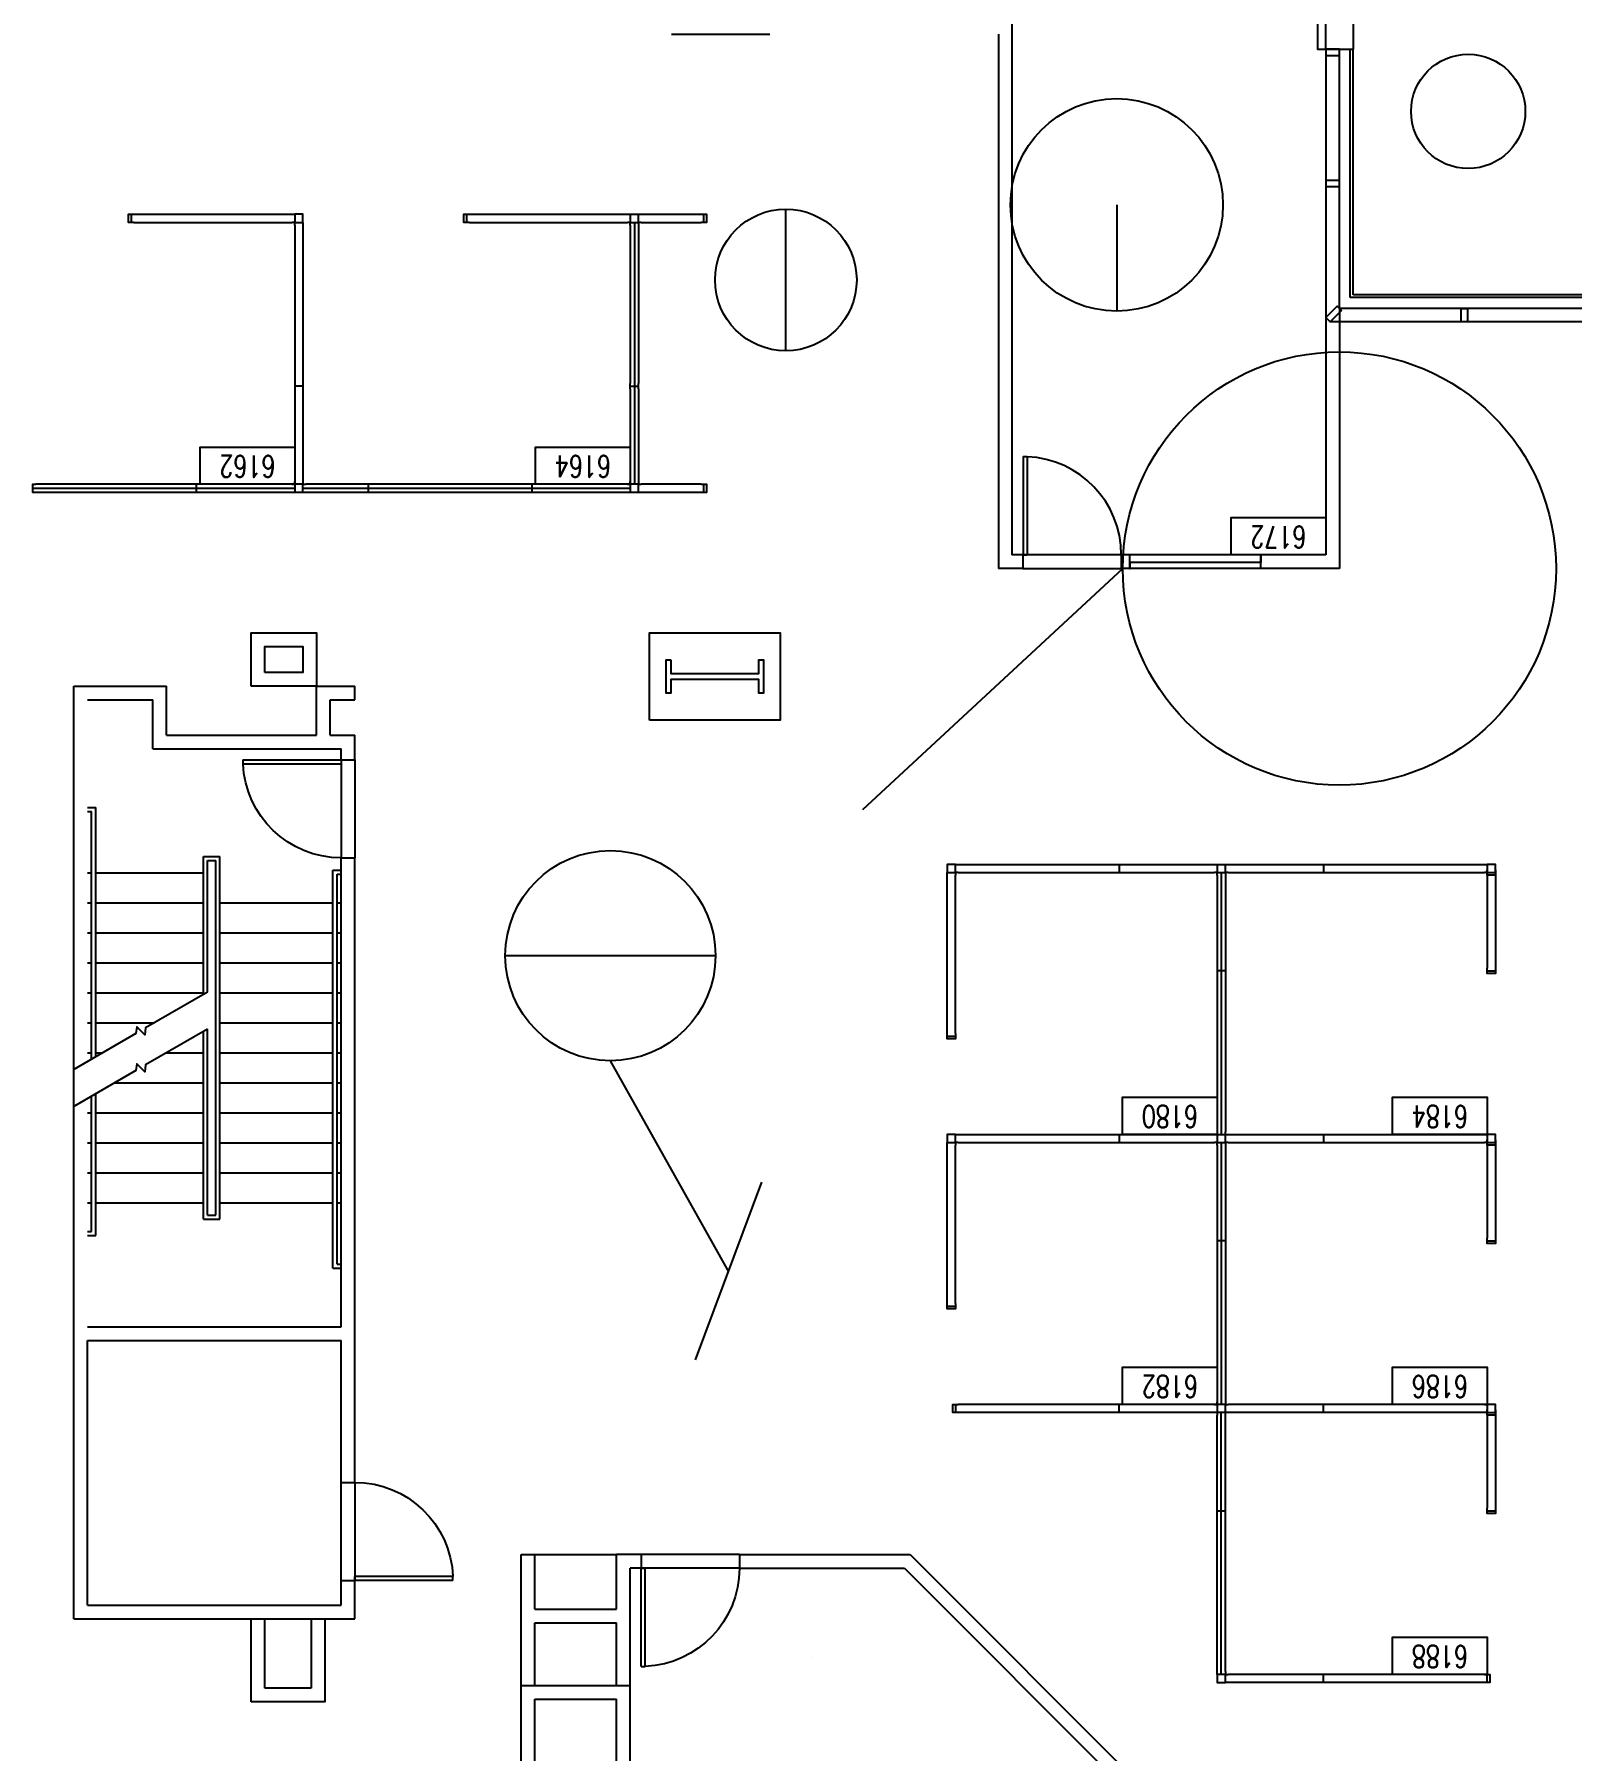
# Model space of a CAD drawing. Header units: millimetres. Extents: x 489553472 to 489553809, y 110504095 to 110504426.
# Drawn here: x 489553527.5 to 489553583.9, y 110504256.1 to 110504319.1 of the extents above; entities that cross this region are included whole.
import ezdxf
from ezdxf.enums import TextEntityAlignment as Align

# ---------------------------------------------------------------- set-up
doc = ezdxf.new("R2010")
doc.units = ezdxf.units.MM
for name, color, linetype in [('DIM', 3, 'Continuous'), ('E-B-CORE', 30, 'Continuous'), ('E-B-FURR', 6, 'Continuous'), ('E-B-GLAZ', 72, 'Continuous'), ('E-B-MULL', 8, 'Continuous'), ('E-B-SHEL', 2, 'Continuous'), ('E-C-HEAD', 5, 'Continuous'), ('E-F-DOOR', 3, 'Continuous'), ('E-F-SILL', 8, 'Continuous'), ('E-F-STAIR', 8, 'Continuous'), ('E-S-COLM', 8, 'Continuous'), ('PANELS_201', 6, 'Continuous'), ('RMNUM', 40, 'Continuous'), ('Y-1', 7, 'Continuous'), ('Y-3', 40, 'Continuous'), ('Z-1', 10, 'Continuous'), ('Z-2', 3, 'Continuous'), ('Z-3', 2, 'Continuous')]:
    doc.layers.add(name, color=color, linetype=linetype)
doc.styles.add('ROMANS', font='romans', dxfattribs={"width": 0.75, "height": 8})
doc.styles.get("Standard").update_dxf_attribs({"font": 'arial.ttf'})
doc.dimstyles.new('ISO-25', dxfattribs={"dimscale": 3, "dimtxt": 2.5, "dimasz": 2.5, "dimexe": 1.25, "dimexo": 0.625, "dimtad": 1, "dimdsep": 46, "dimtxsty": 'Standard', "dimcen": 2.5, "dimadec": 0, "dimazin": 0, "dimtfac": 1, "dimtmove": 0, "dimatfit": 3, "dimfxl": 0, "dimarcsym": 0})

# ---------------------------------------------------------------- blocks, each defined once
blk = doc.blocks.new('DR-36')
for p, q in [((0, 36), (0, 0)), ((0, 36), (1.5, 36)), ((1.5, 36), (1.5, 0)), ((0, 0), (1.5, 0))]:
    blk.add_line(p, q)
blk.add_arc((0, 0), 36, 0, 87.61406)
blk = doc.blocks.new('RMNUM')
at = {"layer": 'RMNUM'}
blk.add_lwpolyline([(-16.33354, 6.674702), (18.388073, 6.674702), (18.388073, -6.982766), (-16.33354, -6.982766), (-16.33354, 6.674702)], dxfattribs=at)
at = {"layer": 'RMNUM', "style": 'ROMANS', "width": 0.75}
blk.add_attdef('NUMBER', text='', height=8, dxfattribs=at).set_placement((1.027267, 0.114097), align=Align.MIDDLE_CENTER)
blk = doc.blocks.new('*D20')
at = {"layer": 'Defpoints', "color": 0, "transparency": 16777216}
for p in [(489553526.856, 110504401.545), (489553482.316, 110504115.512), (489553565.049, 110504115.512)]:
    blk.add_point(p, dxfattribs=at)
at = {"layer": 'DIM', "color": 0, "lineweight": -2, "transparency": 16777216}
for p, q in [((489553524.981, 110504401.545), (489553478.566, 110504401.545)), ((489553482.316, 110504394.045), (489553482.316, 110504123.012)), ((489553563.174, 110504115.512), (489553478.566, 110504115.512))]:
    blk.add_line(p, q, dxfattribs=at)
at = {"layer": 'DIM', "color": 0, "transparency": 16777216}
for points in [[(489553481.066, 110504394.045), (489553483.566, 110504394.045), (489553482.316, 110504401.545)], [(489553481.066, 110504123.012), (489553483.566, 110504123.012), (489553482.316, 110504115.512)]]:
    blk.add_solid(points, dxfattribs=at)
at = {"layer": 'DIM', "color": 0, "transparency": 16777216, "insert": (489553476.611, 110504258.529), "char_height": 7.5, "attachment_point": 5, "rotation": 90}
blk.add_mtext('288', dxfattribs=at)

msp = doc.modelspace()

# ---------------------------------------------------------------- linework, layer by layer
msp.add_line((489553556.0375989, 110504259.547062), (489553556.0375989, 110504259.547062))
at = {"layer": 'E-B-CORE'}
for p, q in [((489553528.9485221, 110504260.9623077), (489553528.9485221, 110504295.1623077)), ((489553528.9485221, 110504295.1623077), (489553532.3485221, 110504295.1623077)), ((489553529.4485221, 110504294.6623077), (489553531.8485221, 110504294.6623077)), ((489553531.8485221, 110504292.8623077), (489553531.8485221, 110504294.6623077)), ((489553532.3485221, 110504293.3623077), (489553532.3485221, 110504295.1623077)), ((489553537.8485221, 110504293.3623077), (489553537.8485221, 110504295.1623077)), ((489553537.8485221, 110504295.1623077), (489553539.2485221, 110504295.1623077)), ((489553538.3485221, 110504293.3623077), (489553538.3485221, 110504294.6623077)), ((489553538.3485221, 110504294.6623077), (489553539.2485221, 110504294.6623077)), ((489553539.2485221, 110504294.6623077), (489553539.2485221, 110504295.1623077)), ((489553531.8485221, 110504292.8623077), (489553538.7485221, 110504292.8623077)), ((489553532.3485221, 110504293.3623077), (489553537.8485221, 110504293.3623077)), ((489553538.3485221, 110504293.3623077), (489553539.2485221, 110504293.3623077)), ((489553538.7485221, 110504292.4623077), (489553538.7485221, 110504292.8623077)), ((489553539.2485221, 110504292.4623077), (489553539.2485221, 110504293.3623077)), ((489553538.7485221, 110504292.4623077), (489553539.2485221, 110504292.4623077)), ((489553538.7485221, 110504271.6623077), (489553538.7485221, 110504288.8623077)), ((489553538.7485221, 110504288.8623077), (489553539.2485221, 110504288.8623077)), ((489553539.2485221, 110504265.9623077), (489553539.2485221, 110504288.8623077)), ((489553529.4485221, 110504271.6623077), (489553538.7485221, 110504271.6623077)), ((489553529.4485221, 110504261.4623077), (489553529.4485221, 110504271.1623077)), ((489553529.4485221, 110504271.1623077), (489553538.7485221, 110504271.1623077)), ((489553538.7485221, 110504265.9623077), (489553538.7485221, 110504271.1623077)), ((489553538.7485221, 110504265.9623077), (489553539.2485221, 110504265.9623077)), ((489553538.7485221, 110504261.4623077), (489553538.7485221, 110504262.3623077)), ((489553538.7485221, 110504262.3623077), (489553539.2485221, 110504262.3623077)), ((489553539.2485221, 110504260.9623077), (489553539.2485221, 110504262.3623077)), ((489553529.4485221, 110504261.4623077), (489553538.7485221, 110504261.4623077)), ((489553528.9485221, 110504260.9623077), (489553539.2485221, 110504260.9623077)), ((489553545.3485221, 110504255.7123077), (489553545.3485221, 110504258.5123077)), ((489553545.3485221, 110504258.5123077), (489553549.3485221, 110504258.5123077)), ((489553549.3485221, 110504242.9123077), (489553549.3485221, 110504258.5123077)), ((489553545.8485221, 110504255.7123077), (489553545.8485221, 110504258.0123077)), ((489553545.8485221, 110504258.0123077), (489553548.8485221, 110504258.0123077)), ((489553548.8485221, 110504242.9123077), (489553548.8485221, 110504258.0123077))]:
    msp.add_line(p, q, dxfattribs=at)
for points in [[(489553535.4485221, 110504295.1623077), (489553535.4485221, 110504297.1123077), (489553537.8485221, 110504297.1123077), (489553537.8485221, 110504295.1623077)], [(489553535.9485221, 110504295.6623077), (489553535.9485221, 110504296.6123077), (489553537.3485221, 110504296.6123077), (489553537.3485221, 110504295.6623077)]]:
    msp.add_lwpolyline(points, close=True, dxfattribs=at)
at = {"layer": 'E-B-FURR'}
for p, q in [((489553563.3433888, 110504320.5123077), (489553563.3433888, 110504299.9721322)), ((489553562.8433888, 110504319.0602476), (489553562.8433888, 110504299.4721322)), ((489553574.8485221, 110504318.5123077), (489553574.8485221, 110504308.6714067)), ((489553574.8485221, 110504308.6714067), (489553574.8485221, 110504299.9721322)), ((489553584.8485221, 110504308.5123077), (489553575.0076211, 110504308.5123077)), ((489553575.3485221, 110504309.0123077), (489553575.3485221, 110504299.4721322)), ((489553563.7433888, 110504299.9721322), (489553563.3433888, 110504299.9721322)), ((489553563.7433888, 110504299.9721322), (489553563.7433888, 110504299.4721322)), ((489553574.8485221, 110504299.9721322), (489553567.3433888, 110504299.9721322)), ((489553567.3433888, 110504299.9721322), (489553567.3433888, 110504299.4721322)), ((489553563.7433888, 110504299.4721322), (489553562.8433888, 110504299.4721322)), ((489553575.3485221, 110504299.4721322), (489553567.3433888, 110504299.4721322)), ((489553545.3485221, 110504263.3123077), (489553545.8485221, 110504263.3123077)), ((489553545.3485221, 110504258.5123077), (489553545.3485221, 110504263.3123077)), ((489553545.8485221, 110504261.3123077), (489553545.8485221, 110504263.3123077)), ((489553549.7485221, 110504263.3123077), (489553548.8485221, 110504263.3123077)), ((489553548.8485221, 110504261.3123077), (489553548.8485221, 110504263.3123077)), ((489553549.7485221, 110504263.3123077), (489553549.7485221, 110504262.8123077)), ((489553553.3485221, 110504263.3123077), (489553559.6078029, 110504263.3123077)), ((489553553.3485221, 110504263.3123077), (489553553.3485221, 110504262.8123077)), ((489553559.6078029, 110504263.3123077), (489553573.8485221, 110504249.0715885)), ((489553549.3485221, 110504258.5123077), (489553549.3485221, 110504262.8123077)), ((489553549.7485221, 110504262.8123077), (489553549.3485221, 110504262.8123077)), ((489553553.3485221, 110504262.8123077), (489553559.4006961, 110504262.8123077)), ((489553559.4006961, 110504262.8123077), (489553569.5782545, 110504252.6347493)), ((489553545.8485221, 110504261.3123077), (489553548.8485221, 110504261.3123077)), ((489553535.9485221, 110504258.4123077), (489553535.9485221, 110504260.9692682)), ((489553537.6485221, 110504260.9692682), (489553537.6485221, 110504258.4123077)), ((489553545.8485221, 110504260.8123077), (489553548.8485221, 110504260.8123077)), ((489553545.8485221, 110504258.5123077), (489553545.8485221, 110504260.8123077)), ((489553548.8485221, 110504258.5123077), (489553548.8485221, 110504260.8123077)), ((489553537.6485221, 110504258.4123077), (489553535.9485221, 110504258.4123077))]:
    msp.add_line(p, q, dxfattribs=at)
for points in [[(489553572.8485221, 110504320.5123077), (489553572.8485221, 110504320.2123077), (489553574.5485221, 110504320.2123077), (489553574.5485221, 110504318.5123077), (489553574.8485221, 110504318.5123077)], [(489553538.1485221, 110504260.9623077), (489553538.1485221, 110504257.9123077), (489553535.4485221, 110504257.9123077)], [(489553535.4485221, 110504257.9123077), (489553535.4485221, 110504260.9623077)]]:
    msp.add_lwpolyline(points, dxfattribs=at)
msp.add_lwpolyline([(489553550.0485221, 110504293.9123077), (489553550.0485221, 110504297.1123077), (489553554.8485221, 110504297.1123077), (489553554.8485221, 110504293.9123077)], close=True, dxfattribs=at)
at = {"layer": 'E-B-GLAZ'}
for p, q in [((489553575.3485221, 110504309.0123077), (489553575.3485221, 110504318.5123077)), ((489553575.7485221, 110504309.4123077), (489553575.7485221, 110504318.5123077)), ((489553575.8485221, 110504309.5123077), (489553575.8485221, 110504318.5123077)), ((489553584.8485221, 110504309.4123077), (489553575.7485221, 110504309.4123077)), ((489553584.8485221, 110504309.5123077), (489553575.8485221, 110504309.5123077)), ((489553584.8485221, 110504309.0123077), (489553575.3485221, 110504309.0123077))]:
    msp.add_line(p, q, dxfattribs=at)
msp.add_lwpolyline([(489553572.4627324, 110504299.456315), (489553572.4627324, 110504299.956315), (489553572.4627324, 110504299.6924504), (489553567.6627324, 110504299.6924504), (489553567.6627324, 110504299.456315), (489553567.6627324, 110504299.956315)], dxfattribs=at)
at = {"layer": 'E-B-MULL'}
for points in [[(489553575.3485221, 110504318.5123077), (489553574.8485221, 110504318.5123077), (489553574.8485221, 110504318.2873077), (489553575.3485221, 110504318.2873077)], [(489553575.3485221, 110504313.7043572), (489553574.8485221, 110504313.7043572), (489553574.8485221, 110504313.4793572), (489553575.3485221, 110504313.4793572)], [(489553575.4280716, 110504308.9327582), (489553575.0076211, 110504308.5123077), (489553574.8485221, 110504308.6714067), (489553575.2689726, 110504309.0918572)], [(489553580.0405716, 110504309.0123077), (489553580.0405716, 110504308.5123077), (489553579.8155716, 110504308.5123077), (489553579.8155716, 110504309.0123077)]]:
    msp.add_lwpolyline(points, close=True, dxfattribs=at)
at = {"layer": 'E-B-SHEL'}
for p, q in [((489553574.8485221, 110504318.5123077), (489553574.8485221, 110504320.5123077)), ((489553575.8485221, 110504320.5123077), (489553575.8485221, 110504318.5123077)), ((489553574.8485221, 110504318.5123077), (489553575.8485221, 110504318.5123077))]:
    msp.add_line(p, q, dxfattribs=at)
at = {"layer": 'E-C-HEAD'}
for p, q in [((489553550.865133, 110504319.0598347), (489553554.465133, 110504319.0598347)), ((489553567.3433888, 110504299.9721322), (489553563.7433888, 110504299.9721322)), ((489553563.7433888, 110504299.4721322), (489553567.3433888, 110504299.4721322)), ((489553538.7485221, 110504292.4623077), (489553538.7485221, 110504288.8623077)), ((489553539.2485221, 110504292.4623077), (489553539.2485221, 110504288.8623077)), ((489553538.7485221, 110504262.3623077), (489553538.7485221, 110504265.9623077)), ((489553539.2485221, 110504265.9623077), (489553539.2485221, 110504262.3623077)), ((489553545.8485221, 110504263.3123077), (489553548.8485221, 110504263.3123077)), ((489553553.3485221, 110504263.3123077), (489553549.7485221, 110504263.3123077)), ((489553553.3485221, 110504262.8123077), (489553549.7485221, 110504262.8123077))]:
    msp.add_line(p, q, dxfattribs=at)
at = {"layer": 'E-F-SILL'}
msp.add_lwpolyline([(489553581.2978812, 110504309.4265078), (489553581.2978812, 110504309.4265078), (489553581.2978812, 110504309.4265078)], dxfattribs=at)
at = {"layer": 'E-F-STAIR'}
for p, q in [((489553529.4485221, 110504290.7123077), (489553529.7485221, 110504290.7123077)), ((489553529.4485221, 110504290.5623077), (489553529.5985221, 110504290.5623077)), ((489553529.5985221, 110504281.4818692), (489553529.5985221, 110504290.5623077)), ((489553529.7485221, 110504281.5684718), (489553529.7485221, 110504290.7123077)), ((489553533.6985221, 110504283.8490054), (489553533.6985221, 110504288.9123077)), ((489553533.6985221, 110504288.9123077), (489553534.2985221, 110504288.9123077)), ((489553533.8485221, 110504283.9356079), (489553533.8485221, 110504288.7623077)), ((489553533.8485221, 110504288.7623077), (489553534.1485221, 110504288.7623077)), ((489553534.1485221, 110504275.7623077), (489553534.1485221, 110504288.7623077)), ((489553534.2985221, 110504275.6123077), (489553534.2985221, 110504288.9123077)), ((489553538.4485221, 110504273.8123077), (489553538.4485221, 110504288.4123077)), ((489553538.4485221, 110504288.4123077), (489553538.7485221, 110504288.4123077)), ((489553529.4485221, 110504288.3123077), (489553529.5985221, 110504288.3123077)), ((489553529.7485221, 110504288.3123077), (489553533.6985221, 110504288.3123077)), ((489553538.5985221, 110504273.9623077), (489553538.5985221, 110504288.2623077)), ((489553538.5985221, 110504288.2623077), (489553538.7485221, 110504288.2623077)), ((489553529.4485221, 110504287.2123077), (489553529.5985221, 110504287.2123077)), ((489553529.7485221, 110504287.2123077), (489553533.6985221, 110504287.2123077)), ((489553534.2985221, 110504287.2123077), (489553538.4485221, 110504287.2123077)), ((489553538.5985221, 110504287.2123077), (489553538.7485221, 110504287.2123077)), ((489553529.4485221, 110504286.1123077), (489553529.5985221, 110504286.1123077)), ((489553529.7485221, 110504286.1123077), (489553533.6985221, 110504286.1123077)), ((489553534.2985221, 110504286.1123077), (489553538.4485221, 110504286.1123077)), ((489553538.5985221, 110504286.1123077), (489553538.7485221, 110504286.1123077)), ((489553529.4485221, 110504285.0123077), (489553529.5985221, 110504285.0123077)), ((489553529.7485221, 110504285.0123077), (489553533.6985221, 110504285.0123077)), ((489553534.2985221, 110504285.0123077), (489553538.4485221, 110504285.0123077)), ((489553538.5985221, 110504285.0123077), (489553538.7485221, 110504285.0123077)), ((489553529.4485221, 110504283.9123077), (489553529.5985221, 110504283.9123077)), ((489553529.7485221, 110504283.9123077), (489553533.6985221, 110504283.9123077)), ((489553534.2985221, 110504283.9123077), (489553538.4485221, 110504283.9123077)), ((489553538.5985221, 110504283.9123077), (489553538.7485221, 110504283.9123077)), ((489553529.4485221, 110504282.8123077), (489553529.5985221, 110504282.8123077)), ((489553529.7485221, 110504282.8123077), (489553531.9029091, 110504282.8123077)), ((489553534.2985221, 110504282.8123077), (489553538.4485221, 110504282.8123077)), ((489553538.5985221, 110504282.8123077), (489553538.7485221, 110504282.8123077)), ((489553533.6985221, 110504275.6123077), (489553533.6985221, 110504282.4923595)), ((489553533.8485221, 110504275.7623077), (489553533.8485221, 110504282.578962)), ((489553529.4485221, 110504281.7123077), (489553529.5985221, 110504281.7123077)), ((489553529.7485221, 110504281.7123077), (489553529.9976532, 110504281.7123077)), ((489553532.3474328, 110504281.7123077), (489553533.6985221, 110504281.7123077)), ((489553534.2985221, 110504281.7123077), (489553538.4485221, 110504281.7123077)), ((489553538.5985221, 110504281.7123077), (489553538.7485221, 110504281.7123077)), ((489553529.7485221, 110504275.0123077), (489553529.7485221, 110504280.2118259)), ((489553530.4421769, 110504280.6123077), (489553533.6985221, 110504280.6123077)), ((489553534.2985221, 110504280.6123077), (489553538.4485221, 110504280.6123077)), ((489553538.5985221, 110504280.6123077), (489553538.7485221, 110504280.6123077)), ((489553529.5985221, 110504275.1623077), (489553529.5985221, 110504280.1252234)), ((489553529.4485221, 110504279.5123077), (489553529.5985221, 110504279.5123077)), ((489553529.7485221, 110504279.5123077), (489553533.6985221, 110504279.5123077)), ((489553534.2985221, 110504279.5123077), (489553538.4485221, 110504279.5123077)), ((489553538.5985221, 110504279.5123077), (489553538.7485221, 110504279.5123077)), ((489553529.4485221, 110504278.4123077), (489553529.5985221, 110504278.4123077)), ((489553529.7485221, 110504278.4123077), (489553533.6985221, 110504278.4123077)), ((489553534.2985221, 110504278.4123077), (489553538.4485221, 110504278.4123077)), ((489553538.5985221, 110504278.4123077), (489553538.7485221, 110504278.4123077)), ((489553529.4485221, 110504277.3123077), (489553529.5985221, 110504277.3123077)), ((489553529.7485221, 110504277.3123077), (489553533.6985221, 110504277.3123077)), ((489553534.2985221, 110504277.3123077), (489553538.4485221, 110504277.3123077)), ((489553538.5985221, 110504277.3123077), (489553538.7485221, 110504277.3123077)), ((489553529.4485221, 110504276.2123077), (489553529.5985221, 110504276.2123077)), ((489553529.7485221, 110504276.2123077), (489553533.6985221, 110504276.2123077)), ((489553533.8485221, 110504275.7623077), (489553534.1485221, 110504275.7623077)), ((489553534.2985221, 110504276.2123077), (489553538.4485221, 110504276.2123077)), ((489553538.5985221, 110504276.2123077), (489553538.7485221, 110504276.2123077)), ((489553529.4485221, 110504275.1623077), (489553529.5985221, 110504275.1623077)), ((489553533.6985221, 110504275.6123077), (489553534.2985221, 110504275.6123077)), ((489553529.4485221, 110504275.0123077), (489553529.7485221, 110504275.0123077)), ((489553538.5985221, 110504273.9623077), (489553538.7485221, 110504273.9623077)), ((489553538.4485221, 110504273.8123077), (489553538.7485221, 110504273.8123077))]:
    msp.add_line(p, q, dxfattribs=at)
for points in [[(489553533.8485221, 110504283.9356079), (489553531.5798621, 110504282.6257964), (489553531.5469572, 110504282.3758587), (489553531.2541369, 110504282.668679), (489553531.2212319, 110504282.4187412), (489553528.9485221, 110504281.1065916)], [(489553533.8485221, 110504282.578962), (489553531.5798621, 110504281.2691506), (489553531.5469572, 110504281.0192128), (489553531.2541369, 110504281.3120331), (489553531.2212319, 110504281.0620953), (489553528.9485221, 110504279.7499457)]]:
    msp.add_lwpolyline(points, dxfattribs=at)
at = {"layer": 'E-S-COLM'}
msp.add_lwpolyline([(489553550.8485221, 110504296.1123077), (489553550.6485221, 110504296.1123077), (489553550.6485221, 110504294.9123077), (489553550.8485221, 110504294.9123077), (489553550.8485221, 110504295.4123077), (489553554.0485221, 110504295.4123077), (489553554.0485221, 110504294.9123077), (489553554.2485221, 110504294.9123077), (489553554.2485221, 110504296.1123077), (489553554.0485221, 110504296.1123077), (489553554.0485221, 110504295.6123077), (489553550.8485221, 110504295.6123077)], close=True, dxfattribs=at)
at = {"layer": 'PANELS_201', "linetype": 'Continuous'}
for p, q in [((489553580.7692889, 110504288.3218744), (489553581.0692889, 110504288.3218744)), ((489553580.7692889, 110504278.4218744), (489553581.0692889, 110504278.4218744)), ((489553580.7692889, 110504268.5218744), (489553581.0692889, 110504268.5218744))]:
    msp.add_line(p, q, dxfattribs=at)
for points in [[(489553531.1485221, 110504312.1623077), (489553531.0485221, 110504312.1623077), (489553530.9485221, 110504312.1623077), (489553530.9485221, 110504312.4623077), (489553531.1485221, 110504312.4623077)], [(489553531.0485221, 110504312.4623077), (489553531.0485221, 110504312.1623077)], [(489553531.1485221, 110504312.4623077), (489553536.9485221, 110504312.4623077)], [(489553536.9485221, 110504312.4623077), (489553537.0485221, 110504312.4623077), (489553537.0485221, 110504312.1623077), (489553536.9485221, 110504312.1623077)], [(489553537.3485221, 110504312.1623077), (489553537.3485221, 110504312.4623077), (489553537.0485221, 110504312.4623077)], [(489553543.4485221, 110504312.1623077), (489553543.3485221, 110504312.1623077), (489553543.2485221, 110504312.1623077), (489553543.2485221, 110504312.4623077), (489553543.4485221, 110504312.4623077)], [(489553543.3485221, 110504312.4623077), (489553543.3485221, 110504312.1623077)], [(489553543.4485221, 110504312.4623077), (489553549.2485221, 110504312.4623077)], [(489553549.2485221, 110504312.4623077), (489553549.3485221, 110504312.4623077), (489553549.3485221, 110504312.1623077), (489553549.2485221, 110504312.1623077)], [(489553549.3485221, 110504312.4623077), (489553549.6485221, 110504312.4623077)], [(489553549.7485221, 110504312.1623077), (489553549.6485221, 110504312.1623077), (489553549.6485221, 110504312.4623077), (489553549.7485221, 110504312.4623077)], [(489553549.7485221, 110504312.4623077), (489553551.9485221, 110504312.4623077)], [(489553551.9485221, 110504312.4623077), (489553552.0485221, 110504312.4623077), (489553552.1485221, 110504312.4623077), (489553552.1485221, 110504312.1623077), (489553551.9485221, 110504312.1623077)], [(489553552.0485221, 110504312.1623077), (489553552.0485221, 110504312.4623077)], [(489553531.1485221, 110504312.1623077), (489553536.9485221, 110504312.1623077)], [(489553537.0485221, 110504312.0623077), (489553537.0485221, 110504312.1623077), (489553537.3485221, 110504312.1623077), (489553537.3485221, 110504312.0623077)], [(489553537.0485221, 110504312.0623077), (489553537.0485221, 110504306.2623077)], [(489553537.3485221, 110504312.0623077), (489553537.3485221, 110504306.2623077)], [(489553543.4485221, 110504312.1623077), (489553549.2485221, 110504312.1623077)], [(489553549.3485221, 110504312.0623077), (489553549.3485221, 110504312.1623077), (489553549.6485221, 110504312.1623077), (489553549.6485221, 110504312.0623077)], [(489553549.3485221, 110504312.0623077), (489553549.3485221, 110504306.2623077)], [(489553549.4985221, 110504312.1623077), (489553549.4985221, 110504306.1623077)], [(489553549.6485221, 110504312.0623077), (489553549.6485221, 110504306.2623077)], [(489553549.7485221, 110504312.1623077), (489553551.9485221, 110504312.1623077)], [(489553537.0485221, 110504306.2623077), (489553537.0485221, 110504306.0623077)], [(489553537.3485221, 110504306.1623077), (489553537.0485221, 110504306.1623077)], [(489553537.0485221, 110504306.0623077), (489553537.0485221, 110504302.6623077)], [(489553537.3485221, 110504306.2623077), (489553537.3485221, 110504306.0623077)], [(489553537.3485221, 110504306.0623077), (489553537.3485221, 110504302.6623077)], [(489553549.3485221, 110504306.0623077), (489553549.3485221, 110504306.2623077)], [(489553549.3485221, 110504306.1623077), (489553549.6485221, 110504306.1623077)], [(489553549.3485221, 110504306.0623077), (489553549.3485221, 110504302.6623077)], [(489553549.4985221, 110504306.1623077), (489553549.4985221, 110504302.5623077)], [(489553549.6485221, 110504306.0623077), (489553549.6485221, 110504306.2623077)], [(489553549.6485221, 110504306.0623077), (489553549.6485221, 110504302.6623077)], [(489553527.5485221, 110504302.2623077), (489553527.4485221, 110504302.2623077), (489553527.4485221, 110504302.5623077), (489553527.5485221, 110504302.5623077)], [(489553533.4485221, 110504302.4123077), (489553527.4485221, 110504302.4123077)], [(489553533.3485221, 110504302.5623077), (489553527.5485221, 110504302.5623077)], [(489553533.3485221, 110504302.2623077), (489553527.5485221, 110504302.2623077)], [(489553533.5485221, 110504302.5623077), (489553533.3485221, 110504302.5623077)], [(489553533.5485221, 110504302.2623077), (489553533.3485221, 110504302.2623077)], [(489553533.4485221, 110504302.2623077), (489553533.4485221, 110504302.5623077)], [(489553537.0485221, 110504302.4123077), (489553533.4485221, 110504302.4123077)], [(489553536.9485221, 110504302.5623077), (489553533.5485221, 110504302.5623077)], [(489553536.9485221, 110504302.2623077), (489553533.5485221, 110504302.2623077)], [(489553536.9485221, 110504302.5623077), (489553537.0485221, 110504302.5623077), (489553537.0485221, 110504302.2623077), (489553536.9485221, 110504302.2623077)], [(489553537.3485221, 110504302.6623077), (489553537.3485221, 110504302.5623077), (489553537.0485221, 110504302.5623077), (489553537.0485221, 110504302.6623077)], [(489553537.3485221, 110504302.2623077), (489553537.0485221, 110504302.2623077)], [(489553537.4485221, 110504302.2623077), (489553537.3485221, 110504302.2623077), (489553537.3485221, 110504302.5623077), (489553537.4485221, 110504302.5623077)], [(489553539.7485221, 110504302.4123077), (489553537.3485221, 110504302.4123077)], [(489553539.6485221, 110504302.5623077), (489553537.4485221, 110504302.5623077)], [(489553539.6485221, 110504302.2623077), (489553537.4485221, 110504302.2623077)], [(489553539.8485221, 110504302.5623077), (489553539.6485221, 110504302.5623077)], [(489553539.8485221, 110504302.2623077), (489553539.6485221, 110504302.2623077)], [(489553539.7485221, 110504302.2623077), (489553539.7485221, 110504302.5623077)], [(489553545.7485221, 110504302.4123077), (489553539.7485221, 110504302.4123077)], [(489553545.6485221, 110504302.5623077), (489553539.8485221, 110504302.5623077)], [(489553545.6485221, 110504302.2623077), (489553539.8485221, 110504302.2623077)], [(489553545.8485221, 110504302.5623077), (489553545.6485221, 110504302.5623077)], [(489553545.8485221, 110504302.2623077), (489553545.6485221, 110504302.2623077)], [(489553545.7485221, 110504302.2623077), (489553545.7485221, 110504302.5623077)], [(489553549.3485221, 110504302.4123077), (489553545.7485221, 110504302.4123077)], [(489553549.2485221, 110504302.5623077), (489553545.8485221, 110504302.5623077)], [(489553549.2485221, 110504302.2623077), (489553545.8485221, 110504302.2623077)], [(489553549.2485221, 110504302.5623077), (489553549.3485221, 110504302.5623077), (489553549.3485221, 110504302.2623077), (489553549.2485221, 110504302.2623077)], [(489553549.6485221, 110504302.6623077), (489553549.6485221, 110504302.5623077), (489553549.3485221, 110504302.5623077), (489553549.3485221, 110504302.6623077)], [(489553549.6485221, 110504302.2623077), (489553549.3485221, 110504302.2623077)], [(489553549.7485221, 110504302.2623077), (489553549.6485221, 110504302.2623077), (489553549.6485221, 110504302.5623077), (489553549.7485221, 110504302.5623077)], [(489553551.9485221, 110504302.5623077), (489553549.7485221, 110504302.5623077)], [(489553551.9485221, 110504302.2623077), (489553549.7485221, 110504302.2623077)], [(489553551.9485221, 110504302.5623077), (489553552.0485221, 110504302.5623077), (489553552.1485221, 110504302.5623077), (489553552.1485221, 110504302.2623077), (489553551.9485221, 110504302.2623077)], [(489553552.0485221, 110504302.2623077), (489553552.0485221, 110504302.5623077)], [(489553561.2692889, 110504288.6218744), (489553560.9692889, 110504288.6218744), (489553560.9692889, 110504288.3218744)], [(489553561.3692889, 110504288.3218744), (489553561.2692889, 110504288.3218744), (489553561.2692889, 110504288.6218744), (489553561.3692889, 110504288.6218744)], [(489553561.3692889, 110504288.6218744), (489553567.1692889, 110504288.6218744)], [(489553567.1692889, 110504288.6218744), (489553567.3692889, 110504288.6218744)], [(489553567.2692889, 110504288.6218744), (489553567.2692889, 110504288.3218744)], [(489553567.3692889, 110504288.6218744), (489553570.7692889, 110504288.6218744)], [(489553570.7692889, 110504288.6218744), (489553570.8692889, 110504288.6218744), (489553570.8692889, 110504288.3218744), (489553570.7692889, 110504288.3218744)], [(489553570.8692889, 110504288.6218744), (489553571.1692889, 110504288.6218744)], [(489553571.2692889, 110504288.3218744), (489553571.1692889, 110504288.3218744), (489553571.1692889, 110504288.6218744), (489553571.2692889, 110504288.6218744)], [(489553571.2692889, 110504288.6218744), (489553574.6692889, 110504288.6218744)], [(489553574.6692889, 110504288.6218744), (489553574.8692889, 110504288.6218744)], [(489553574.7692889, 110504288.6218744), (489553574.7692889, 110504288.3218744)], [(489553574.8692889, 110504288.6218744), (489553580.6692889, 110504288.6218744)], [(489553580.6692889, 110504288.6218744), (489553580.7692889, 110504288.6218744), (489553580.7692889, 110504288.3218744), (489553580.6692889, 110504288.3218744)], [(489553581.0692889, 110504288.3218744), (489553581.0692889, 110504288.6218744), (489553580.7692889, 110504288.6218744)], [(489553581.0692889, 110504288.4218744), (489553581.0692889, 110504288.3218744), (489553581.0692889, 110504288.2218744), (489553580.7692889, 110504288.2218744), (489553580.7692889, 110504288.4218744)], [(489553560.9692889, 110504288.2218744), (489553560.9692889, 110504288.3218744), (489553561.2692889, 110504288.3218744), (489553561.2692889, 110504288.2218744)], [(489553560.9692889, 110504282.4218744), (489553560.9692889, 110504288.2218744)], [(489553561.2692889, 110504282.4218744), (489553561.2692889, 110504288.2218744)], [(489553561.3692889, 110504288.3218744), (489553567.1692889, 110504288.3218744)], [(489553567.1692889, 110504288.3218744), (489553567.3692889, 110504288.3218744)], [(489553567.3692889, 110504288.3218744), (489553570.7692889, 110504288.3218744)], [(489553570.8692889, 110504288.2218744), (489553570.8692889, 110504288.3218744), (489553571.1692889, 110504288.3218744), (489553571.1692889, 110504288.2218744)], [(489553570.8692889, 110504288.2218744), (489553570.8692889, 110504284.8218744)], [(489553571.0192889, 110504288.3218744), (489553571.0192889, 110504284.7218744)], [(489553571.1692889, 110504288.2218744), (489553571.1692889, 110504284.8218744)], [(489553571.2692889, 110504288.3218744), (489553574.6692889, 110504288.3218744)], [(489553574.6692889, 110504288.3218744), (489553574.8692889, 110504288.3218744)], [(489553574.8692889, 110504288.3218744), (489553580.6692889, 110504288.3218744)], [(489553580.7692889, 110504288.2218744), (489553580.7692889, 110504288.3218744), (489553581.0692889, 110504288.3218744), (489553581.0692889, 110504288.2218744)], [(489553580.7692889, 110504288.2218744), (489553580.7692889, 110504284.8218746)], [(489553581.0692889, 110504288.2218744), (489553581.0692889, 110504284.8218746)], [(489553570.8692889, 110504284.8218744), (489553570.8692889, 110504284.6218744)], [(489553571.1692889, 110504284.7218744), (489553570.8692889, 110504284.7218744)], [(489553570.8692889, 110504284.6218744), (489553570.8692889, 110504278.8218744)], [(489553571.0192889, 110504284.7218744), (489553571.0192889, 110504278.7218744)], [(489553571.1692889, 110504284.8218744), (489553571.1692889, 110504284.6218744)], [(489553571.1692889, 110504284.6218744), (489553571.1692889, 110504278.8218744)], [(489553581.0692889, 110504284.8218746), (489553581.0692889, 110504284.7218746), (489553581.0692889, 110504284.6218746), (489553580.7692889, 110504284.6218746), (489553580.7692889, 110504284.8218746)], [(489553580.7692889, 110504284.7218746), (489553581.0692889, 110504284.7218746)], [(489553561.2692889, 110504282.4218744), (489553561.2692889, 110504282.3218744), (489553561.2692889, 110504282.2218744), (489553560.9692889, 110504282.2218744), (489553560.9692889, 110504282.4218744)], [(489553560.9692889, 110504282.3218744), (489553561.2692889, 110504282.3218744)], [(489553561.2692889, 110504278.7218744), (489553560.9692889, 110504278.7218744), (489553560.9692889, 110504278.4218744)], [(489553560.9692889, 110504278.3218744), (489553560.9692889, 110504278.4218744), (489553561.2692889, 110504278.4218744), (489553561.2692889, 110504278.3218744)], [(489553560.9692889, 110504272.5218744), (489553560.9692889, 110504278.3218744)], [(489553561.3692889, 110504278.4218744), (489553561.2692889, 110504278.4218744), (489553561.2692889, 110504278.7218744), (489553561.3692889, 110504278.7218744)], [(489553561.2692889, 110504272.5218744), (489553561.2692889, 110504278.3218744)], [(489553561.3692889, 110504278.7218744), (489553567.1692889, 110504278.7218744)], [(489553561.3692889, 110504278.4218744), (489553567.1692889, 110504278.4218744)], [(489553567.1692889, 110504278.7218744), (489553567.3692889, 110504278.7218744)], [(489553567.1692889, 110504278.4218744), (489553567.3692889, 110504278.4218744)], [(489553567.2692889, 110504278.7218744), (489553567.2692889, 110504278.4218744)], [(489553567.3692889, 110504278.7218744), (489553570.7692889, 110504278.7218744)], [(489553567.3692889, 110504278.4218744), (489553570.7692889, 110504278.4218744)], [(489553570.7692889, 110504278.7218744), (489553570.8692889, 110504278.7218744), (489553570.8692889, 110504278.4218744), (489553570.7692889, 110504278.4218744)], [(489553570.8692889, 110504278.8218744), (489553570.8692889, 110504278.7218744), (489553571.1692889, 110504278.7218744), (489553571.1692889, 110504278.8218744)], [(489553570.8692889, 110504278.3218744), (489553570.8692889, 110504278.4218744), (489553571.1692889, 110504278.4218744), (489553571.1692889, 110504278.3218744)], [(489553570.8692889, 110504278.3218744), (489553570.8692889, 110504274.9218744)], [(489553571.0192889, 110504278.4218744), (489553571.0192889, 110504274.8218744)], [(489553571.2692889, 110504278.4218744), (489553571.1692889, 110504278.4218744), (489553571.1692889, 110504278.7218744), (489553571.2692889, 110504278.7218744)], [(489553571.1692889, 110504278.3218744), (489553571.1692889, 110504274.9218744)], [(489553571.2692889, 110504278.7218744), (489553574.6692889, 110504278.7218744)], [(489553571.2692889, 110504278.4218744), (489553574.6692889, 110504278.4218744)], [(489553574.6692889, 110504278.7218744), (489553574.8692889, 110504278.7218744)], [(489553574.6692889, 110504278.4218744), (489553574.8692889, 110504278.4218744)], [(489553574.7692889, 110504278.7218744), (489553574.7692889, 110504278.4218744)], [(489553574.8692889, 110504278.7218744), (489553580.6692889, 110504278.7218744)], [(489553574.8692889, 110504278.4218744), (489553580.6692889, 110504278.4218744)], [(489553580.6692889, 110504278.7218744), (489553580.7692889, 110504278.7218744), (489553580.7692889, 110504278.4218744), (489553580.6692889, 110504278.4218744)], [(489553581.0692889, 110504278.4218744), (489553581.0692889, 110504278.7218744), (489553580.7692889, 110504278.7218744)], [(489553581.0692889, 110504278.5218744), (489553581.0692889, 110504278.4218744), (489553581.0692889, 110504278.3218744), (489553580.7692889, 110504278.3218744), (489553580.7692889, 110504278.5218744)], [(489553580.7692889, 110504278.3218744), (489553580.7692889, 110504278.4218744), (489553581.0692889, 110504278.4218744), (489553581.0692889, 110504278.3218744)], [(489553580.7692889, 110504278.3218744), (489553580.7692889, 110504274.9218746)], [(489553581.0692889, 110504278.3218744), (489553581.0692889, 110504274.9218746)], [(489553570.8692889, 110504274.9218744), (489553570.8692889, 110504274.7218744)], [(489553571.1692889, 110504274.8218744), (489553570.8692889, 110504274.8218744)], [(489553570.8692889, 110504274.7218744), (489553570.8692889, 110504268.9218744)], [(489553571.0192889, 110504274.8218744), (489553571.0192889, 110504268.8218744)], [(489553571.1692889, 110504274.9218744), (489553571.1692889, 110504274.7218744)], [(489553571.1692889, 110504274.7218744), (489553571.1692889, 110504268.9218744)], [(489553581.0692889, 110504274.9218746), (489553581.0692889, 110504274.8218746), (489553581.0692889, 110504274.7218746), (489553580.7692889, 110504274.7218746), (489553580.7692889, 110504274.9218746)], [(489553580.7692889, 110504274.8218746), (489553581.0692889, 110504274.8218746)], [(489553561.2692889, 110504272.5218744), (489553561.2692889, 110504272.4218744), (489553561.2692889, 110504272.3218744), (489553560.9692889, 110504272.3218744), (489553560.9692889, 110504272.5218744)], [(489553560.9692889, 110504272.4218744), (489553561.2692889, 110504272.4218744)], [(489553561.3692889, 110504268.5218744), (489553561.2692889, 110504268.5218744), (489553561.1692889, 110504268.5218744), (489553561.1692889, 110504268.8218744), (489553561.3692889, 110504268.8218744)], [(489553561.2692889, 110504268.8218744), (489553561.2692889, 110504268.5218744)], [(489553567.1692889, 110504268.8218744), (489553561.3692889, 110504268.8218744)], [(489553567.3692889, 110504268.8218744), (489553567.1692889, 110504268.8218744)], [(489553567.2692889, 110504268.5218744), (489553567.2692889, 110504268.8218744)], [(489553570.7692889, 110504268.8218744), (489553567.3692889, 110504268.8218744)], [(489553570.7692889, 110504268.8218744), (489553570.8692889, 110504268.8218744), (489553570.8692889, 110504268.5218744), (489553570.7692889, 110504268.5218744)], [(489553571.1692889, 110504268.9218744), (489553571.1692889, 110504268.8218744), (489553570.8692889, 110504268.8218744), (489553570.8692889, 110504268.9218744)], [(489553571.2692889, 110504268.5218744), (489553571.1692889, 110504268.5218744), (489553571.1692889, 110504268.8218744), (489553571.2692889, 110504268.8218744)], [(489553574.6692889, 110504268.8218744), (489553571.2692889, 110504268.8218744)], [(489553574.8692889, 110504268.8218744), (489553574.6692889, 110504268.8218744)], [(489553574.7692889, 110504268.5218744), (489553574.7692889, 110504268.8218744)], [(489553580.6692889, 110504268.8218744), (489553574.8692889, 110504268.8218744)], [(489553580.6692889, 110504268.8218744), (489553580.7692889, 110504268.8218744), (489553580.7692889, 110504268.5218744), (489553580.6692889, 110504268.5218744)], [(489553581.0692889, 110504268.5218744), (489553581.0692889, 110504268.8218744), (489553580.7692889, 110504268.8218744)], [(489553567.1692889, 110504268.5218744), (489553561.3692889, 110504268.5218744)], [(489553567.3692889, 110504268.5218744), (489553567.1692889, 110504268.5218744)], [(489553570.7692889, 110504268.5218744), (489553567.3692889, 110504268.5218744)], [(489553571.1692889, 110504268.4218744), (489553571.1692889, 110504268.5218744), (489553570.8692889, 110504268.5218744), (489553570.8692889, 110504268.4218744)], [(489553570.8692889, 110504265.0218744), (489553570.8692889, 110504268.4218744)], [(489553571.0192889, 110504264.9218744), (489553571.0192889, 110504268.5218744)], [(489553571.1692889, 110504265.0218744), (489553571.1692889, 110504268.4218744)], [(489553574.6692889, 110504268.5218744), (489553571.2692889, 110504268.5218744)], [(489553574.8692889, 110504268.5218744), (489553574.6692889, 110504268.5218744)], [(489553580.6692889, 110504268.5218744), (489553574.8692889, 110504268.5218744)], [(489553581.0692889, 110504268.6218744), (489553581.0692889, 110504268.5218744), (489553581.0692889, 110504268.4218744), (489553580.7692889, 110504268.4218744), (489553580.7692889, 110504268.6218744)], [(489553580.7692889, 110504268.4218744), (489553580.7692889, 110504268.5218744), (489553581.0692889, 110504268.5218744), (489553581.0692889, 110504268.4218744)], [(489553580.7692889, 110504268.4218744), (489553580.7692889, 110504265.0218746)], [(489553581.0692889, 110504268.4218744), (489553581.0692889, 110504265.0218746)], [(489553570.8692889, 110504264.8218744), (489553570.8692889, 110504265.0218744)], [(489553570.8692889, 110504264.9218744), (489553571.1692889, 110504264.9218744)], [(489553570.8692889, 110504259.0218744), (489553570.8692889, 110504264.8218744)], [(489553571.0192889, 110504258.9218744), (489553571.0192889, 110504264.9218744)], [(489553571.1692889, 110504264.8218744), (489553571.1692889, 110504265.0218744)], [(489553571.1692889, 110504259.0218744), (489553571.1692889, 110504264.8218744)], [(489553581.0692889, 110504265.0218746), (489553581.0692889, 110504264.9218746), (489553581.0692889, 110504264.8218746), (489553580.7692889, 110504264.8218746), (489553580.7692889, 110504265.0218746)], [(489553580.7692889, 110504264.9218746), (489553581.0692889, 110504264.9218746)], [(489553571.1692889, 110504259.0218744), (489553571.1692889, 110504258.9218744), (489553570.8692889, 110504258.9218744), (489553570.8692889, 110504259.0218744)], [(489553570.8692889, 110504258.9218744), (489553570.8692889, 110504258.6218744), (489553571.1692889, 110504258.6218744)], [(489553571.2692889, 110504258.6218744), (489553571.1692889, 110504258.6218744), (489553571.1692889, 110504258.9218744), (489553571.2692889, 110504258.9218744)], [(489553574.6692889, 110504258.9218744), (489553571.2692889, 110504258.9218744)], [(489553574.8692889, 110504258.9218744), (489553574.6692889, 110504258.9218744)], [(489553574.7692889, 110504258.6218744), (489553574.7692889, 110504258.9218744)], [(489553580.6692889, 110504258.9218744), (489553574.8692889, 110504258.9218744)], [(489553580.6692889, 110504258.9218744), (489553580.7692889, 110504258.9218744), (489553580.8692889, 110504258.9218744), (489553580.8692889, 110504258.6218744), (489553580.6692889, 110504258.6218744)], [(489553580.7692889, 110504258.6218744), (489553580.7692889, 110504258.9218744)], [(489553574.6692889, 110504258.6218744), (489553571.2692889, 110504258.6218744)], [(489553574.8692889, 110504258.6218744), (489553574.6692889, 110504258.6218744)], [(489553580.6692889, 110504258.6218744), (489553574.8692889, 110504258.6218744)]]:
    msp.add_lwpolyline(points, dxfattribs=at)
at = {"layer": 'Y-1'}
for centre, radius in [((489553567.184018, 110504312.8057092), 3.8963214), ((489553555.0531393, 110504310.0527737), 2.5970259), ((489553548.6200951, 110504285.2763893), 3.8541044)]:
    msp.add_circle(centre, radius, dxfattribs=at)
at = {"layer": 'Y-3'}
for centre, radius in [((489553580.0705347, 110504316.2345634), 2.0942167), ((489553575.3485221, 110504299.4721322), 7.9430989)]:
    msp.add_circle(centre, radius, dxfattribs=at)
at = {"layer": 'Z-1'}
for p, q in [((489553544.7659907, 110504285.2763893), (489553552.4741996, 110504285.2763893)), ((489553551.7451712, 110504270.4566098), (489553554.166612, 110504276.9662222))]:
    msp.add_line(p, q, dxfattribs=at)
at = {"layer": 'Z-2'}
for p, q in [((489553555.0531393, 110504307.4557478), (489553555.0531393, 110504312.6497996)), ((489553567.184018, 110504312.8057092), (489553567.184018, 110504308.9093878))]:
    msp.add_line(p, q, dxfattribs=at)
at = {"layer": 'Z-3'}
for p, q in [((489553557.8770735, 110504290.6382953), (489553567.4054232, 110504299.4721322)), ((489553552.9558916, 110504273.711416), (489553548.6200951, 110504281.4222848))]:
    msp.add_line(p, q, dxfattribs=at)

# ---------------------------------------------------------------- block references
at = {"xscale": 0.1, "yscale": 0.1, "zscale": 0.1, "rotation": 180}
for p, values in [((489553535.4151681, 110504303.2297779), {'NUMBER': '6162'}), ((489553547.7151681, 110504303.2297779), {'NUMBER': '6164'}), ((489553573.2151681, 110504300.6396024), {'NUMBER': '6172'}), ((489553569.2359349, 110504279.3893447), {'NUMBER': '6180'}), ((489553579.1359349, 110504279.3893447), {'NUMBER': '6184'}), ((489553569.2359349, 110504269.4893447), {'NUMBER': '6182'}), ((489553579.1359349, 110504269.4893447), {'NUMBER': '6186'}), ((489553579.1359349, 110504259.5893447), {'NUMBER': '6188'})]:
    msp.add_blockref('RMNUM', p, dxfattribs=at).add_auto_attribs(values)
at = {"layer": 'E-F-DOOR', "xscale": 0.1, "yscale": 0.1, "zscale": 0.1}
msp.add_blockref('DR-36', (489553563.7496543, 110504299.9739727), dxfattribs=at)
at = {"layer": 'E-F-DOOR', "xscale": -0.1, "yscale": 0.1, "zscale": 0.1}
for p, rotation in [((489553538.7485221, 110504292.4623077), 90), ((489553539.2485221, 110504262.3623077), 270), ((489553549.7485221, 110504262.8123077), 180)]:
    msp.add_blockref('DR-36', p, dxfattribs=dict(at, rotation=rotation))

# ---------------------------------------------------------------- dimensions: what is measured, and where the dimension line sits
at = {"layer": 'DIM'}
dim = msp.add_linear_dim(base=(489553482.3155131, 110504115.5123077), p1=(489553526.8561563, 110504401.5447334), p2=(489553565.0485221, 110504115.5123077), angle=90, text='288', dimstyle='ISO-25', dxfattribs=at)
dim.commit()
dim.dimension.update_dxf_attribs({"geometry": '*D20', "text_midpoint": (489553482.315513, 110504258.5285204), "dimtype": 160})

doc.saveas('drawing.dxf')
